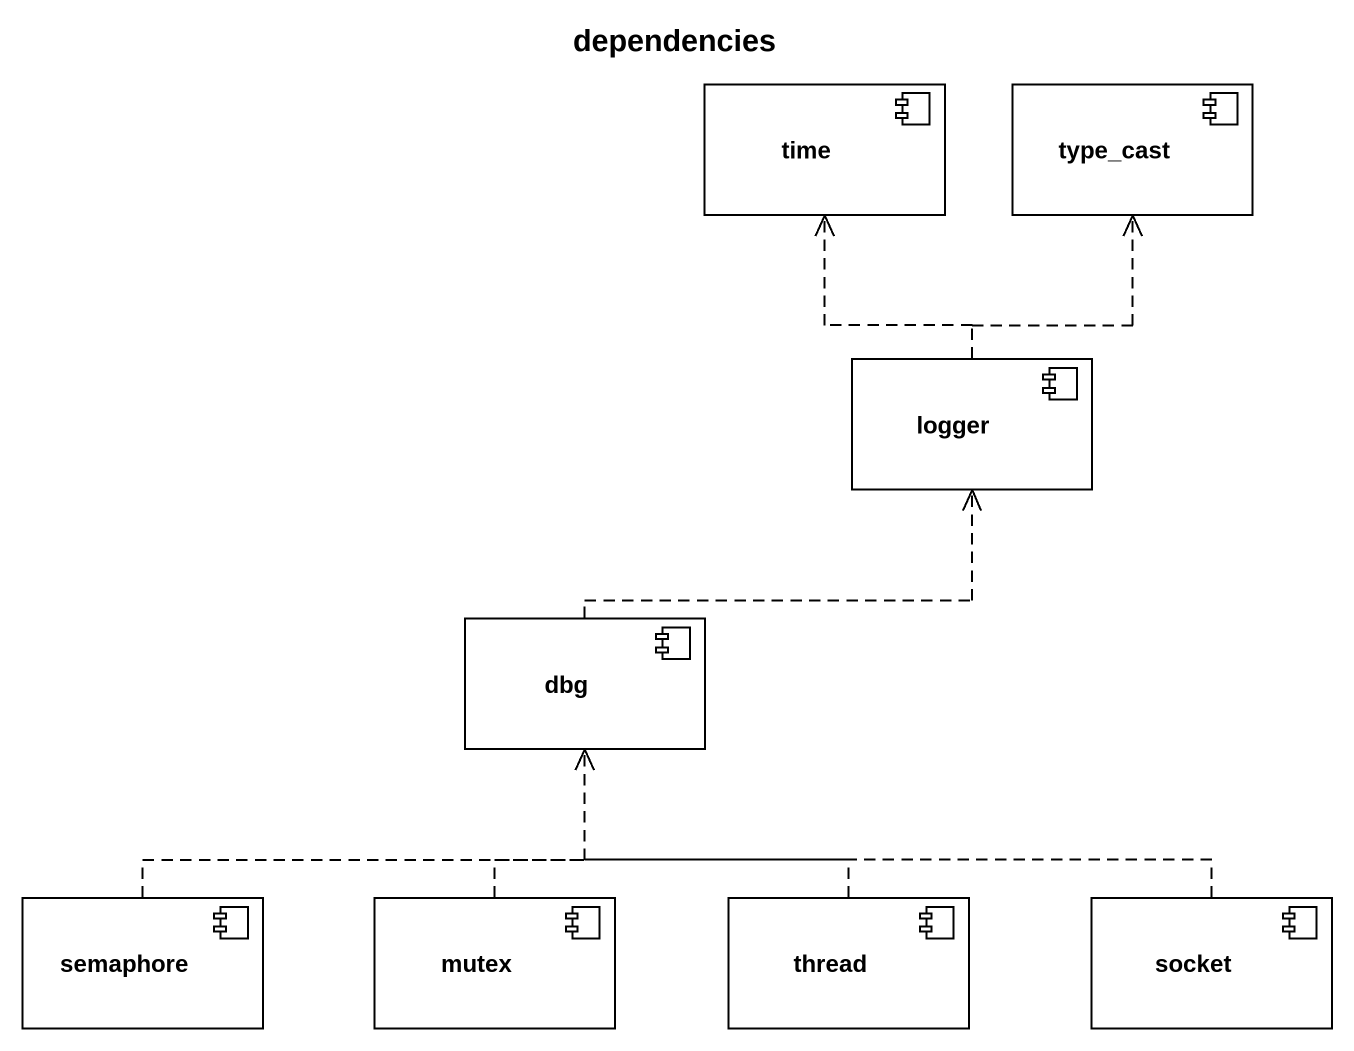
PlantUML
@startuml
title dependencies
component time
component type_cast
component logger
component dbg
component semaphore
component mutex
component thread
component socket
logger .up.> time
logger .up.> type_cast
dbg .up.> logger
semaphore .up.> dbg
mutex .up.> dbg
thread .up.> dbg
socket .left.> dbg
@enduml
